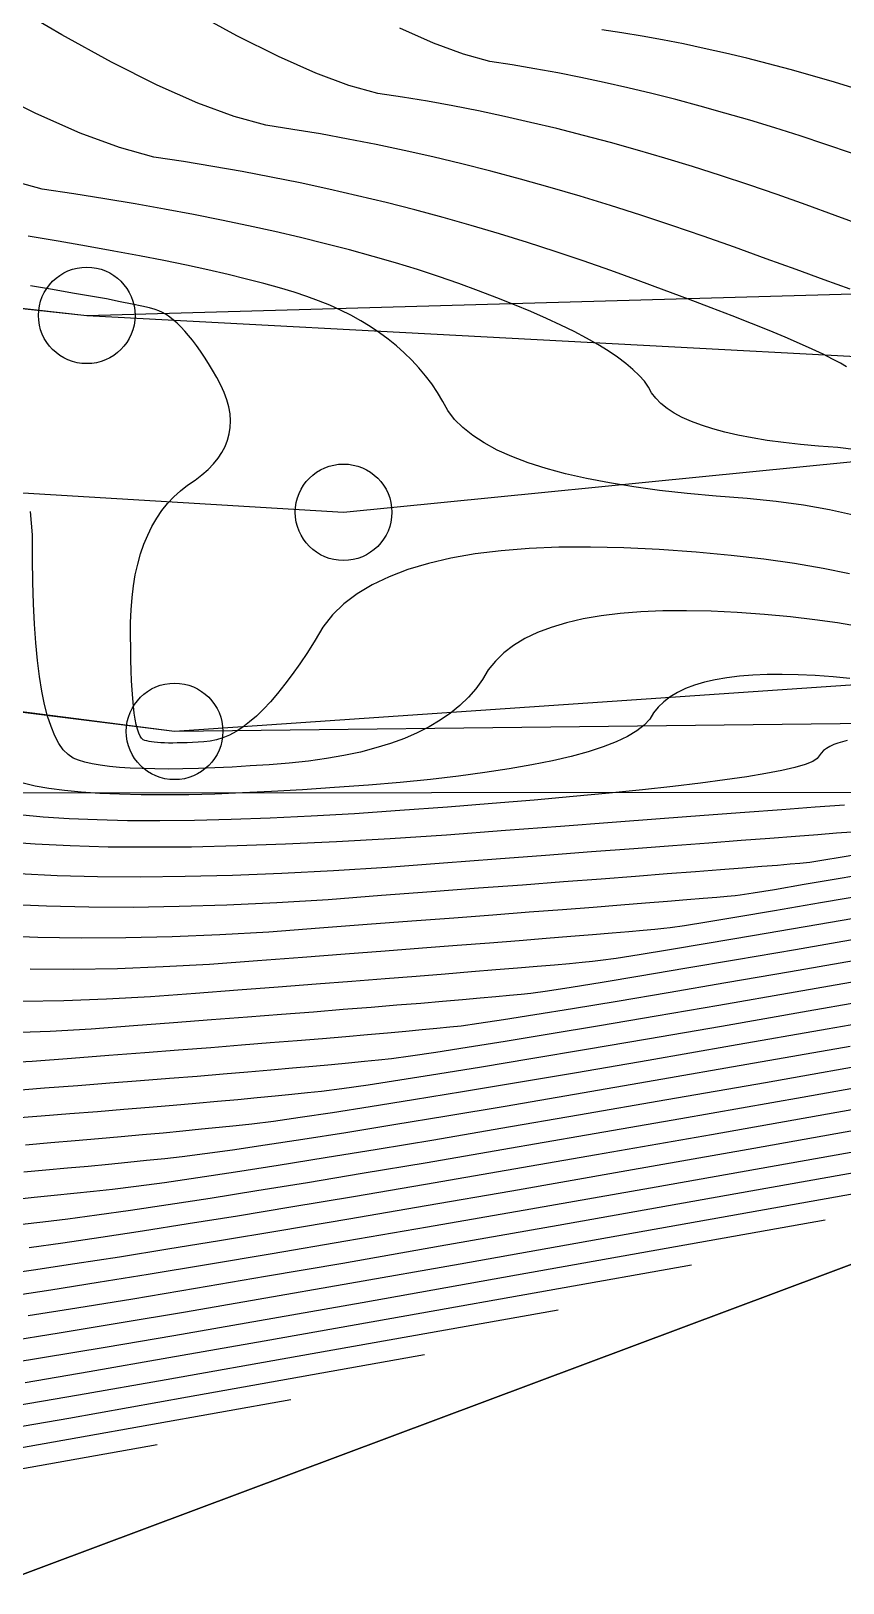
# Model space of a CAD drawing. Extents: x 83 to 1412852, y -76 to 4931706.
# Drawn here: x 1412670.85 to 1412679.26, y 4931539.12 to 4931555.2 of the extents above; entities that cross this region are included whole.
import ezdxf

# ---------------------------------------------------------------- set-up
doc = ezdxf.new("R2010")
doc.units = 0
doc.header["$MEASUREMENT"] = 0
doc.header["$PDMODE"] = 33
doc.header["$PDSIZE"] = 1
doc.layers.get('0').update_dxf_attribs({"color": 1, "linetype": 'CONTINUOUS'})
for name, color, linetype in [('Ground topo-Rev01', 1, 'CONTINUOUS'), ('New scratch layer', 1, 'CONTINUOUS'), ('nz-property-titles(LINZ DOWNLOAD)', 1, 'CONTINUOUS')]:
    doc.layers.add(name, color=color, linetype=linetype)

msp = doc.modelspace()

# ---------------------------------------------------------------- linework, layer by layer
for points in [[(1412625.83, 4931580.38), (1412628.75, 4931581.8), (1412632.64, 4931582.21), (1412634.8, 4931580.2), (1412637.58, 4931576.34), (1412641.3, 4931568.83), (1412646.46, 4931561.43), (1412653.58, 4931556.32), (1412661.21, 4931552.91), (1412664.41, 4931553.01), (1412671.43, 4931552.25), (1412680.76, 4931551.75), (1412690.96, 4931557.29), (1412699.75, 4931563.42), (1412708.32, 4931567.05)], [(1412646.87, 4931551.86), (1412664.06, 4931547.3), (1412680.47, 4931547.31), (1412698.54, 4931552.49), (1412706.91, 4931556.07), (1412714.69, 4931563.43)], [(1412711.73, 4931562.82), (1412700.57, 4931556.35), (1412691.34, 4931552.07), (1412681.93, 4931548.05), (1412672.34, 4931547.94), (1412661.77, 4931549.26), (1412658.05, 4931550.37), (1412653.65, 4931552.02), (1412647.75, 4931555.08)], [(1412679.335, 4931552.521), (1412679.066, 4931552.619), (1412678.777, 4931552.724), (1412678.468, 4931552.836), (1412678.139, 4931552.956), (1412677.813, 4931553.072), (1412677.49, 4931553.182), (1412677.17, 4931553.288), (1412676.853, 4931553.389), (1412676.54, 4931553.485), (1412676.229, 4931553.576), (1412675.921, 4931553.662), (1412675.616, 4931553.743), (1412675.314, 4931553.82), (1412675.015, 4931553.892), (1412674.719, 4931553.958), (1412674.427, 4931554.02), (1412674.137, 4931554.077), (1412673.85, 4931554.13), (1412673.566, 4931554.177), (1412673.286, 4931554.22), (1412672.957, 4931554.31), (1412672.582, 4931554.449), (1412672.159, 4931554.637), (1412671.688, 4931554.872), (1412671.171, 4931555.156), (1412670.606, 4931555.487)], [(1412679.464, 4931553.183), (1412679.18, 4931553.286), (1412678.88, 4931553.396), (1412678.582, 4931553.501), (1412678.287, 4931553.602), (1412677.994, 4931553.698), (1412677.705, 4931553.791), (1412677.418, 4931553.878), (1412677.134, 4931553.962), (1412676.853, 4931554.04), (1412676.574, 4931554.115), (1412676.298, 4931554.185), (1412676.025, 4931554.25), (1412675.755, 4931554.311), (1412675.487, 4931554.368), (1412675.222, 4931554.42), (1412674.96, 4931554.468), (1412674.701, 4931554.511), (1412674.445, 4931554.55), (1412674.145, 4931554.633), (1412673.801, 4931554.76), (1412673.415, 4931554.931), (1412672.985, 4931555.146), (1412672.512, 4931555.405)], [(1412679.35, 4931553.93), (1412679.083, 4931554.022), (1412678.819, 4931554.109), (1412678.556, 4931554.192), (1412678.296, 4931554.272), (1412678.039, 4931554.347), (1412677.784, 4931554.419), (1412677.532, 4931554.486), (1412677.282, 4931554.549), (1412677.035, 4931554.609), (1412676.79, 4931554.664), (1412676.548, 4931554.715), (1412676.308, 4931554.762), (1412676.071, 4931554.806), (1412675.836, 4931554.845), (1412675.604, 4931554.88), (1412675.332, 4931554.955), (1412675.021, 4931555.07), (1412674.671, 4931555.225)], [(1412679.408, 4931554.594), (1412679.175, 4931554.665), (1412678.945, 4931554.733), (1412678.716, 4931554.797), (1412678.49, 4931554.857), (1412678.266, 4931554.914), (1412678.045, 4931554.967), (1412677.826, 4931555.017), (1412677.609, 4931555.063), (1412677.394, 4931555.105), (1412677.181, 4931555.144), (1412676.971, 4931555.179), (1412676.763, 4931555.21)], [(1412679.3, 4931551.716), (1412679.236, 4931551.754), (1412679.155, 4931551.798), (1412679.057, 4931551.847), (1412678.942, 4931551.9), (1412678.811, 4931551.959), (1412678.662, 4931552.023), (1412678.496, 4931552.092), (1412678.313, 4931552.166), (1412678.113, 4931552.245), (1412677.896, 4931552.329), (1412677.662, 4931552.418), (1412677.41, 4931552.512), (1412677.142, 4931552.611), (1412676.857, 4931552.715), (1412676.571, 4931552.816), (1412676.283, 4931552.913), (1412675.994, 4931553.006), (1412675.704, 4931553.096), (1412675.413, 4931553.182), (1412675.12, 4931553.264), (1412674.827, 4931553.343), (1412674.532, 4931553.418), (1412674.235, 4931553.49), (1412673.938, 4931553.558), (1412673.639, 4931553.622), (1412673.339, 4931553.683), (1412673.038, 4931553.74), (1412672.735, 4931553.793), (1412672.431, 4931553.843), (1412672.126, 4931553.889), (1412671.77, 4931553.988), (1412671.362, 4931554.139), (1412670.903, 4931554.342), (1412670.392, 4931554.598)], [(1412679.398, 4931550.856), (1412679.209, 4931550.881), (1412679.01, 4931550.895), (1412678.823, 4931550.912), (1412678.645, 4931550.932), (1412678.478, 4931550.955), (1412678.321, 4931550.981), (1412678.174, 4931551.009), (1412678.038, 4931551.04), (1412677.913, 4931551.074), (1412677.797, 4931551.111), (1412677.692, 4931551.151), (1412677.598, 4931551.193), (1412677.514, 4931551.238), (1412677.44, 4931551.286), (1412677.376, 4931551.337), (1412677.323, 4931551.391), (1412677.28, 4931551.447), (1412677.248, 4931551.507), (1412677.205, 4931551.567), (1412677.151, 4931551.628), (1412677.087, 4931551.69), (1412677.012, 4931551.753), (1412676.927, 4931551.817), (1412676.831, 4931551.882), (1412676.724, 4931551.947), (1412676.606, 4931552.014), (1412676.478, 4931552.082), (1412676.34, 4931552.15), (1412676.19, 4931552.219), (1412676.03, 4931552.29), (1412675.86, 4931552.361), (1412675.678, 4931552.433), (1412675.487, 4931552.506), (1412675.284, 4931552.58), (1412675.074, 4931552.653), (1412674.855, 4931552.724), (1412674.629, 4931552.793), (1412674.395, 4931552.861), (1412674.153, 4931552.928), (1412673.903, 4931552.993), (1412673.645, 4931553.056), (1412673.379, 4931553.118), (1412673.105, 4931553.178), (1412672.824, 4931553.237), (1412672.534, 4931553.295), (1412672.237, 4931553.351), (1412671.931, 4931553.405), (1412671.618, 4931553.458), (1412671.297, 4931553.509), (1412670.967, 4931553.559), (1412670.583, 4931553.666)], [(1412679.37, 4931550.181), (1412679.121, 4931550.237), (1412678.854, 4931550.284), (1412678.57, 4931550.323), (1412678.269, 4931550.354), (1412677.95, 4931550.377), (1412677.648, 4931550.405), (1412677.363, 4931550.437), (1412677.095, 4931550.473), (1412676.843, 4931550.514), (1412676.607, 4931550.56), (1412676.389, 4931550.61), (1412676.187, 4931550.665), (1412676.002, 4931550.724), (1412675.833, 4931550.787), (1412675.681, 4931550.855), (1412675.546, 4931550.928), (1412675.427, 4931551.005), (1412675.325, 4931551.087), (1412675.24, 4931551.173), (1412675.171, 4931551.264), (1412675.119, 4931551.359), (1412675.063, 4931551.451), (1412675.003, 4931551.54), (1412674.938, 4931551.625), (1412674.869, 4931551.708), (1412674.796, 4931551.787), (1412674.719, 4931551.863), (1412674.637, 4931551.936), (1412674.551, 4931552.005), (1412674.461, 4931552.071), (1412674.366, 4931552.134), (1412674.268, 4931552.194), (1412674.165, 4931552.251), (1412674.058, 4931552.304), (1412673.946, 4931552.355), (1412673.831, 4931552.402), (1412673.711, 4931552.445), (1412673.577, 4931552.49), (1412673.428, 4931552.535), (1412673.264, 4931552.581), (1412673.086, 4931552.627), (1412672.893, 4931552.674), (1412672.685, 4931552.721), (1412672.463, 4931552.769), (1412672.227, 4931552.818), (1412671.976, 4931552.867), (1412671.71, 4931552.917), (1412671.429, 4931552.967), (1412671.134, 4931553.019), (1412670.825, 4931553.07)], [(1412679.331, 4931549.572), (1412679.057, 4931549.628), (1412678.761, 4931549.679), (1412678.443, 4931549.724), (1412678.103, 4931549.764), (1412677.741, 4931549.797), (1412677.357, 4931549.825), (1412676.992, 4931549.843), (1412676.646, 4931549.85), (1412676.32, 4931549.847), (1412676.012, 4931549.834), (1412675.723, 4931549.811), (1412675.453, 4931549.778), (1412675.202, 4931549.735), (1412674.969, 4931549.681), (1412674.756, 4931549.617), (1412674.562, 4931549.543), (1412674.387, 4931549.459), (1412674.23, 4931549.365), (1412674.093, 4931549.26), (1412673.975, 4931549.146), (1412673.875, 4931549.021), (1412673.795, 4931548.886), (1412673.715, 4931548.759), (1412673.637, 4931548.641), (1412673.559, 4931548.53), (1412673.483, 4931548.428), (1412673.407, 4931548.333), (1412673.333, 4931548.247), (1412673.259, 4931548.169), (1412673.187, 4931548.099), (1412673.116, 4931548.038), (1412673.045, 4931547.984), (1412672.976, 4931547.938), (1412672.908, 4931547.901), (1412672.84, 4931547.872), (1412672.774, 4931547.851), (1412672.709, 4931547.838), (1412672.644, 4931547.833), (1412672.583, 4931547.829), (1412672.525, 4931547.825), (1412672.469, 4931547.823), (1412672.416, 4931547.821), (1412672.367, 4931547.82), (1412672.32, 4931547.819), (1412672.276, 4931547.819), (1412672.235, 4931547.82), (1412672.197, 4931547.822), (1412672.162, 4931547.824), (1412672.13, 4931547.827), (1412672.101, 4931547.831), (1412672.075, 4931547.836), (1412672.052, 4931547.841), (1412672.031, 4931547.847), (1412672.014, 4931547.854), (1412671.997, 4931547.869), (1412671.982, 4931547.892), (1412671.968, 4931547.923), (1412671.955, 4931547.962), (1412671.943, 4931548.01), (1412671.932, 4931548.065), (1412671.922, 4931548.129), (1412671.914, 4931548.201), (1412671.906, 4931548.281), (1412671.9, 4931548.369), (1412671.894, 4931548.465), (1412671.89, 4931548.569), (1412671.887, 4931548.682), (1412671.885, 4931548.803), (1412671.884, 4931548.931), (1412671.884, 4931549.068), (1412671.889, 4931549.2), (1412671.899, 4931549.326), (1412671.914, 4931549.447), (1412671.933, 4931549.563), (1412671.958, 4931549.674), (1412671.988, 4931549.779), (1412672.022, 4931549.879), (1412672.061, 4931549.974), (1412672.105, 4931550.064), (1412672.155, 4931550.148), (1412672.208, 4931550.227), (1412672.267, 4931550.301), (1412672.331, 4931550.369), (1412672.4, 4931550.432), (1412672.473, 4931550.49), (1412672.552, 4931550.543), (1412672.623, 4931550.597), (1412672.686, 4931550.653), (1412672.742, 4931550.711), (1412672.79, 4931550.77), (1412672.83, 4931550.831), (1412672.863, 4931550.893), (1412672.888, 4931550.957), (1412672.906, 4931551.023), (1412672.916, 4931551.09), (1412672.919, 4931551.159), (1412672.914, 4931551.23), (1412672.902, 4931551.302), (1412672.881, 4931551.375), (1412672.854, 4931551.451), (1412672.818, 4931551.528), (1412672.776, 4931551.606), (1412672.733, 4931551.681), (1412672.691, 4931551.751), (1412672.649, 4931551.817), (1412672.608, 4931551.88), (1412672.567, 4931551.938), (1412672.526, 4931551.992), (1412672.485, 4931552.042), (1412672.445, 4931552.088), (1412672.406, 4931552.13), (1412672.366, 4931552.168), (1412672.327, 4931552.202), (1412672.289, 4931552.232), (1412672.251, 4931552.258), (1412672.213, 4931552.279), (1412672.175, 4931552.297), (1412672.138, 4931552.311), (1412672.079, 4931552.327), (1412672, 4931552.346), (1412671.899, 4931552.368), (1412671.776, 4931552.392), (1412671.633, 4931552.42), (1412671.468, 4931552.449), (1412671.282, 4931552.482), (1412671.074, 4931552.518), (1412670.846, 4931552.556)], [(1412679.424, 4931549.026), (1412679.205, 4931549.064), (1412678.969, 4931549.097), (1412678.718, 4931549.126), (1412678.45, 4931549.151), (1412678.166, 4931549.172), (1412677.896, 4931549.185), (1412677.64, 4931549.19), (1412677.398, 4931549.188), (1412677.17, 4931549.179), (1412676.956, 4931549.162), (1412676.756, 4931549.137), (1412676.57, 4931549.105), (1412676.398, 4931549.065), (1412676.24, 4931549.018), (1412676.097, 4931548.963), (1412675.967, 4931548.901), (1412675.851, 4931548.831), (1412675.749, 4931548.754), (1412675.662, 4931548.669), (1412675.588, 4931548.577), (1412675.529, 4931548.477), (1412675.46, 4931548.382), (1412675.382, 4931548.293), (1412675.294, 4931548.209), (1412675.198, 4931548.13), (1412675.092, 4931548.056), (1412674.977, 4931547.988), (1412674.853, 4931547.925), (1412674.72, 4931547.867), (1412674.577, 4931547.815), (1412674.425, 4931547.768), (1412674.264, 4931547.726), (1412674.094, 4931547.689), (1412673.914, 4931547.658), (1412673.726, 4931547.631), (1412673.528, 4931547.611), (1412673.321, 4931547.595), (1412673.123, 4931547.582), (1412672.935, 4931547.571), (1412672.756, 4931547.562), (1412672.586, 4931547.556), (1412672.426, 4931547.552), (1412672.276, 4931547.55), (1412672.135, 4931547.551), (1412672.003, 4931547.554), (1412671.881, 4931547.56), (1412671.768, 4931547.567), (1412671.664, 4931547.577), (1412671.57, 4931547.59), (1412671.486, 4931547.605), (1412671.411, 4931547.622), (1412671.345, 4931547.641), (1412671.289, 4931547.663), (1412671.236, 4931547.699), (1412671.187, 4931547.75), (1412671.141, 4931547.815), (1412671.099, 4931547.895), (1412671.06, 4931547.989), (1412671.025, 4931548.097), (1412670.994, 4931548.22), (1412670.966, 4931548.357), (1412670.941, 4931548.509), (1412670.92, 4931548.675), (1412670.903, 4931548.856), (1412670.889, 4931549.051), (1412670.879, 4931549.261), (1412670.872, 4931549.485), (1412670.869, 4931549.724), (1412670.869, 4931549.977), (1412670.846, 4931550.218)], [(1412679.332, 4931548.489), (1412679.159, 4931548.505), (1412678.974, 4931548.519), (1412678.799, 4931548.527), (1412678.633, 4931548.531), (1412678.476, 4931548.529), (1412678.328, 4931548.523), (1412678.189, 4931548.512), (1412678.059, 4931548.496), (1412677.938, 4931548.475), (1412677.827, 4931548.449), (1412677.724, 4931548.419), (1412677.631, 4931548.383), (1412677.547, 4931548.343), (1412677.472, 4931548.297), (1412677.406, 4931548.247), (1412677.349, 4931548.192), (1412677.301, 4931548.132), (1412677.262, 4931548.067), (1412677.204, 4931548.005), (1412677.127, 4931547.945), (1412677.03, 4931547.887), (1412676.913, 4931547.832), (1412676.777, 4931547.779), (1412676.622, 4931547.729), (1412676.447, 4931547.681), (1412676.252, 4931547.635), (1412676.038, 4931547.592), (1412675.805, 4931547.551), (1412675.552, 4931547.513), (1412675.28, 4931547.477), (1412674.989, 4931547.443), (1412674.677, 4931547.412), (1412674.347, 4931547.383), (1412673.997, 4931547.357), (1412673.663, 4931547.335), (1412673.345, 4931547.316), (1412673.042, 4931547.302), (1412672.756, 4931547.291), (1412672.486, 4931547.284), (1412672.231, 4931547.282), (1412671.993, 4931547.283), (1412671.77, 4931547.288), (1412671.564, 4931547.297), (1412671.373, 4931547.31), (1412671.198, 4931547.327), (1412671.039, 4931547.348), (1412670.897, 4931547.373), (1412670.77, 4931547.402)], [(1412679.307, 4931547.845), (1412679.256, 4931547.833), (1412679.209, 4931547.819), (1412679.166, 4931547.803), (1412679.127, 4931547.784), (1412679.092, 4931547.764), (1412679.062, 4931547.741), (1412679.036, 4931547.715), (1412679.014, 4931547.688), (1412678.996, 4931547.658), (1412678.949, 4931547.628), (1412678.872, 4931547.597), (1412678.765, 4931547.566), (1412678.628, 4931547.534), (1412678.462, 4931547.502), (1412678.266, 4931547.47), (1412678.04, 4931547.437), (1412677.785, 4931547.403), (1412677.5, 4931547.369), (1412677.185, 4931547.335), (1412676.841, 4931547.3), (1412676.467, 4931547.265), (1412676.063, 4931547.229), (1412675.629, 4931547.193), (1412675.166, 4931547.156), (1412674.673, 4931547.119), (1412674.203, 4931547.087), (1412673.755, 4931547.061), (1412673.329, 4931547.041), (1412672.926, 4931547.026), (1412672.545, 4931547.017), (1412672.187, 4931547.013), (1412671.851, 4931547.015), (1412671.538, 4931547.022), (1412671.247, 4931547.035), (1412670.978, 4931547.053), (1412670.732, 4931547.077)], [(1412679.279, 4931547.177), (1412678.973, 4931547.154), (1412678.629, 4931547.128), (1412678.246, 4931547.099), (1412677.826, 4931547.068), (1412677.368, 4931547.033), (1412676.872, 4931546.996), (1412676.338, 4931546.955), (1412675.766, 4931546.912), (1412675.156, 4931546.866), (1412674.573, 4931546.828), (1412674.018, 4931546.796), (1412673.49, 4931546.771), (1412672.989, 4931546.753), (1412672.516, 4931546.742), (1412672.07, 4931546.739), (1412671.651, 4931546.742), (1412671.26, 4931546.753), (1412670.896, 4931546.77), (1412670.559, 4931546.795)], [(1412679.354, 4931546.897), (1412679.195, 4931546.884), (1412679, 4931546.869), (1412678.771, 4931546.852), (1412678.506, 4931546.831), (1412678.206, 4931546.808), (1412677.872, 4931546.783), (1412677.501, 4931546.755), (1412677.096, 4931546.724), (1412676.656, 4931546.691), (1412676.18, 4931546.655), (1412675.67, 4931546.616), (1412675.124, 4931546.575), (1412674.543, 4931546.531), (1412673.985, 4931546.496), (1412673.45, 4931546.467), (1412672.939, 4931546.447), (1412672.45, 4931546.435), (1412671.985, 4931546.43), (1412671.542, 4931546.434), (1412671.123, 4931546.445), (1412670.727, 4931546.464)], [(1412679.558, 4931546.689), (1412679.255, 4931546.637), (1412679.042, 4931546.601), (1412678.918, 4931546.582), (1412678.883, 4931546.578), (1412678.815, 4931546.572), (1412678.716, 4931546.563), (1412678.584, 4931546.552), (1412678.42, 4931546.539), (1412678.223, 4931546.524), (1412677.995, 4931546.506), (1412677.734, 4931546.485), (1412677.44, 4931546.463), (1412677.114, 4931546.438), (1412676.756, 4931546.41), (1412676.366, 4931546.381), (1412675.943, 4931546.348), (1412675.488, 4931546.314), (1412675.001, 4931546.277), (1412674.482, 4931546.238), (1412673.93, 4931546.196), (1412673.397, 4931546.163), (1412672.882, 4931546.139), (1412672.387, 4931546.124), (1412671.911, 4931546.117), (1412671.453, 4931546.118), (1412671.014, 4931546.129), (1412670.594, 4931546.148)], [(1412679.73, 4931546.502), (1412679.252, 4931546.419), (1412678.86, 4931546.352), (1412678.553, 4931546.3), (1412678.332, 4931546.264), (1412678.196, 4931546.243), (1412678.144, 4931546.237), (1412678.064, 4931546.23), (1412677.954, 4931546.22), (1412677.814, 4931546.208), (1412677.645, 4931546.194), (1412677.446, 4931546.178), (1412677.218, 4931546.16), (1412676.961, 4931546.139), (1412676.674, 4931546.117), (1412676.357, 4931546.092), (1412676.011, 4931546.066), (1412675.636, 4931546.037), (1412675.231, 4931546.006), (1412674.797, 4931545.973), (1412674.333, 4931545.938), (1412673.839, 4931545.901), (1412673.317, 4931545.861), (1412672.808, 4931545.831), (1412672.315, 4931545.811), (1412671.836, 4931545.8), (1412671.371, 4931545.798), (1412670.922, 4931545.806), (1412670.486, 4931545.823)], [(1412679.582, 4931546.258), (1412679.028, 4931546.162), (1412678.554, 4931546.081), (1412678.162, 4931546.014), (1412677.852, 4931545.963), (1412677.622, 4931545.926), (1412677.473, 4931545.904), (1412677.406, 4931545.897), (1412677.312, 4931545.887), (1412677.191, 4931545.877), (1412677.044, 4931545.864), (1412676.87, 4931545.849), (1412676.669, 4931545.832), (1412676.442, 4931545.814), (1412676.188, 4931545.794), (1412675.908, 4931545.771), (1412675.6, 4931545.747), (1412675.266, 4931545.721), (1412674.906, 4931545.693), (1412674.519, 4931545.664), (1412674.105, 4931545.632), (1412673.664, 4931545.599), (1412673.197, 4931545.563), (1412672.703, 4931545.526), (1412672.221, 4931545.499), (1412671.75, 4931545.481), (1412671.291, 4931545.474), (1412670.843, 4931545.476)], [(1412688.763, 4931546.134), (1412683.831, 4931545.254), (1412681.383, 4931544.818), (1412679.776, 4931544.533), (1412678.46, 4931544.3), (1412677.437, 4931544.121), (1412676.523, 4931543.963), (1412675.718, 4931543.824), (1412675.023, 4931543.706), (1412674.437, 4931543.609), (1412673.9, 4931543.521), (1412673.411, 4931543.442), (1412672.971, 4931543.373), (1412672.58, 4931543.314), (1412672.237, 4931543.264), (1412671.943, 4931543.224), (1412671.697, 4931543.193), (1412671.5, 4931543.172), (1412671.298, 4931543.151), (1412671.093, 4931543.13), (1412670.884, 4931543.109), (1412670.671, 4931543.088)], [(1412679.495, 4931546.023), (1412678.872, 4931545.916), (1412678.326, 4931545.822), (1412677.857, 4931545.742), (1412677.465, 4931545.677), (1412677.15, 4931545.625), (1412676.912, 4931545.588), (1412676.751, 4931545.565), (1412676.668, 4931545.556), (1412676.56, 4931545.545), (1412676.429, 4931545.533), (1412676.274, 4931545.519), (1412676.095, 4931545.504), (1412675.892, 4931545.487), (1412675.666, 4931545.468), (1412675.416, 4931545.448), (1412675.141, 4931545.426), (1412674.843, 4931545.402), (1412674.522, 4931545.377), (1412674.176, 4931545.35), (1412673.806, 4931545.321), (1412673.413, 4931545.291), (1412672.996, 4931545.26), (1412672.555, 4931545.226), (1412672.09, 4931545.191), (1412671.636, 4931545.165), (1412671.193, 4931545.149), (1412670.761, 4931545.142)], [(1412679.456, 4931545.797), (1412678.772, 4931545.678), (1412678.161, 4931545.573), (1412677.624, 4931545.482), (1412677.159, 4931545.404), (1412676.767, 4931545.339), (1412676.448, 4931545.288), (1412676.202, 4931545.25), (1412676.029, 4931545.226), (1412675.929, 4931545.215), (1412675.809, 4931545.203), (1412675.667, 4931545.19), (1412675.504, 4931545.175), (1412675.32, 4931545.159), (1412675.115, 4931545.141), (1412674.89, 4931545.122), (1412674.643, 4931545.102), (1412674.375, 4931545.08), (1412674.086, 4931545.057), (1412673.777, 4931545.032), (1412673.446, 4931545.006), (1412673.094, 4931544.979), (1412672.721, 4931544.95), (1412672.328, 4931544.92), (1412671.913, 4931544.889), (1412671.477, 4931544.856), (1412671.052, 4931544.832), (1412670.636, 4931544.816)], [(1412687.379, 4931545.668), (1412682.695, 4931544.832), (1412680.369, 4931544.418), (1412678.839, 4931544.147), (1412677.584, 4931543.926), (1412676.606, 4931543.755), (1412675.73, 4931543.603), (1412674.956, 4931543.471), (1412674.284, 4931543.358), (1412673.715, 4931543.264), (1412673.19, 4931543.179), (1412672.709, 4931543.102), (1412672.274, 4931543.035), (1412671.882, 4931542.977), (1412671.535, 4931542.927), (1412671.233, 4931542.886), (1412670.975, 4931542.854), (1412670.761, 4931542.831)], [(1412679.53, 4931545.59), (1412678.717, 4931545.449), (1412678.05, 4931545.334), (1412677.451, 4931545.231), (1412676.922, 4931545.142), (1412676.461, 4931545.065), (1412676.069, 4931545.002), (1412675.746, 4931544.951), (1412675.492, 4931544.913), (1412675.307, 4931544.887), (1412675.191, 4931544.875), (1412675.057, 4931544.861), (1412674.905, 4931544.847), (1412674.734, 4931544.831), (1412674.545, 4931544.814), (1412674.338, 4931544.795), (1412674.113, 4931544.776), (1412673.87, 4931544.756), (1412673.609, 4931544.734), (1412673.329, 4931544.712), (1412673.032, 4931544.688), (1412672.716, 4931544.663), (1412672.382, 4931544.637), (1412672.03, 4931544.609), (1412671.659, 4931544.581), (1412671.271, 4931544.552), (1412670.864, 4931544.521), (1412670.467, 4931544.498)], [(1412679.695, 4931545.399), (1412678.767, 4931545.237), (1412677.978, 4931545.1), (1412677.327, 4931544.989), (1412676.741, 4931544.889), (1412676.22, 4931544.802), (1412675.763, 4931544.727), (1412675.371, 4931544.664), (1412675.044, 4931544.613), (1412674.782, 4931544.575), (1412674.585, 4931544.549), (1412674.453, 4931544.534), (1412674.305, 4931544.519), (1412674.142, 4931544.503), (1412673.964, 4931544.486), (1412673.77, 4931544.469), (1412673.561, 4931544.45), (1412673.337, 4931544.43), (1412673.097, 4931544.41), (1412672.843, 4931544.389), (1412672.572, 4931544.366), (1412672.287, 4931544.343), (1412671.986, 4931544.319), (1412671.669, 4931544.294), (1412671.338, 4931544.269), (1412670.991, 4931544.242), (1412670.628, 4931544.214)], [(1412679.929, 4931545.22), (1412678.902, 4931545.04), (1412678.005, 4931544.884), (1412677.239, 4931544.752), (1412676.605, 4931544.644), (1412676.031, 4931544.547), (1412675.517, 4931544.462), (1412675.065, 4931544.389), (1412674.673, 4931544.327), (1412674.343, 4931544.276), (1412674.072, 4931544.237), (1412673.863, 4931544.21), (1412673.715, 4931544.194), (1412673.554, 4931544.177), (1412673.38, 4931544.16), (1412673.194, 4931544.142), (1412672.995, 4931544.123), (1412672.784, 4931544.104), (1412672.561, 4931544.084), (1412672.325, 4931544.064), (1412672.076, 4931544.043), (1412671.815, 4931544.021), (1412671.542, 4931543.999), (1412671.256, 4931543.976), (1412670.957, 4931543.952), (1412670.646, 4931543.928)], [(1412685.996, 4931545.203), (1412681.56, 4931544.411), (1412679.355, 4931544.019), (1412677.902, 4931543.761), (1412676.709, 4931543.552), (1412675.775, 4931543.389), (1412674.937, 4931543.244), (1412674.193, 4931543.118), (1412673.545, 4931543.009), (1412672.992, 4931542.919), (1412672.48, 4931542.837), (1412672.007, 4931542.762), (1412671.576, 4931542.697), (1412671.184, 4931542.639), (1412670.833, 4931542.59)], [(1412680.211, 4931545.049), (1412679.098, 4931544.854), (1412678.109, 4931544.681), (1412677.243, 4931544.531), (1412676.501, 4931544.403), (1412675.882, 4931544.299), (1412675.32, 4931544.205), (1412674.815, 4931544.122), (1412674.367, 4931544.05), (1412673.976, 4931543.989), (1412673.641, 4931543.939), (1412673.363, 4931543.899), (1412673.141, 4931543.871), (1412672.976, 4931543.853), (1412672.802, 4931543.835), (1412672.618, 4931543.817), (1412672.424, 4931543.798), (1412672.22, 4931543.778), (1412672.007, 4931543.759), (1412671.785, 4931543.739), (1412671.552, 4931543.718), (1412671.31, 4931543.697), (1412671.058, 4931543.676), (1412670.797, 4931543.654)], [(1412684.612, 4931544.737), (1412680.424, 4931543.99), (1412678.34, 4931543.619), (1412676.965, 4931543.376), (1412675.833, 4931543.177), (1412674.944, 4931543.023), (1412674.144, 4931542.885), (1412673.431, 4931542.765), (1412672.806, 4931542.661), (1412672.27, 4931542.574), (1412671.769, 4931542.494), (1412671.305, 4931542.423), (1412670.878, 4931542.358), (1412670.487, 4931542.301)], [(1412679.336, 4931544.675), (1412678.267, 4931544.487), (1412677.316, 4931544.322), (1412676.48, 4931544.177), (1412675.762, 4931544.055), (1412675.16, 4931543.954), (1412674.61, 4931543.863), (1412674.113, 4931543.782), (1412673.669, 4931543.712), (1412673.278, 4931543.652), (1412672.939, 4931543.602), (1412672.653, 4931543.562), (1412672.419, 4931543.532), (1412672.238, 4931543.513), (1412672.05, 4931543.493), (1412671.855, 4931543.473), (1412671.654, 4931543.453), (1412671.446, 4931543.433), (1412671.23, 4931543.413), (1412671.008, 4931543.393), (1412670.779, 4931543.372)], [(1412683.228, 4931544.272), (1412679.288, 4931543.568), (1412677.326, 4931543.219), (1412676.028, 4931542.99), (1412674.958, 4931542.803), (1412674.114, 4931542.657), (1412673.351, 4931542.526), (1412672.669, 4931542.412), (1412672.067, 4931542.312), (1412671.547, 4931542.229), (1412671.059, 4931542.152), (1412670.603, 4931542.083)], [(1412681.845, 4931543.806), (1412678.152, 4931543.147), (1412676.311, 4931542.82), (1412675.091, 4931542.605), (1412674.082, 4931542.428), (1412673.283, 4931542.291), (1412672.558, 4931542.167), (1412671.906, 4931542.058), (1412671.329, 4931541.964), (1412670.825, 4931541.884)], [(1412680.461, 4931543.341), (1412677.017, 4931542.726), (1412675.297, 4931542.42), (1412674.155, 4931542.219), (1412673.206, 4931542.054), (1412672.452, 4931541.924), (1412671.765, 4931541.808), (1412671.144, 4931541.705), (1412670.59, 4931541.616)], [(1412679.078, 4931542.875), (1412675.881, 4931542.305), (1412674.283, 4931542.021), (1412673.218, 4931541.833), (1412672.331, 4931541.679), (1412671.621, 4931541.558), (1412670.972, 4931541.449), (1412670.382, 4931541.352)], [(1412677.694, 4931542.41), (1412674.745, 4931541.883), (1412673.268, 4931541.621), (1412672.281, 4931541.448), (1412671.455, 4931541.305), (1412670.791, 4931541.192)], [(1412676.311, 4931541.944), (1412673.609, 4931541.462), (1412672.254, 4931541.222), (1412671.344, 4931541.062), (1412670.579, 4931540.93)], [(1412674.927, 4931541.479), (1412672.474, 4931541.041), (1412671.243, 4931540.822), (1412670.416, 4931540.678)], [(1412673.544, 4931541.013), (1412671.338, 4931540.619), (1412670.231, 4931540.423)], [(1412672.16, 4931540.548), (1412670.202, 4931540.198)]]:
    msp.add_lwpolyline(points)
at = {"color": 2, "true_color": 0xf1eb1f}
msp.add_lwpolyline([(1412645.09, 4931558.53), (1412661.49, 4931550.97), (1412674.09, 4931550.21), (1412683.54, 4931551.15), (1412691.99, 4931555.2), (1412700.83, 4931560.13), (1412709.01, 4931564.18)], dxfattribs=at)
at = {"layer": 'Ground topo-Rev01', "color": 7}
for p in [(1412671.43, 4931552.25, 66.49), (1412674.09, 4931550.21, 66.35), (1412672.34, 4931547.94, 66.31)]:
    msp.add_point(p, dxfattribs=at)
at = {"layer": 'New scratch layer', "color": 7, "linetype": 'Continuous', "flags": 128}
msp.add_lwpolyline([(1412661.451, 4931553.371), (1412671.43, 4931552.25), (1412680.831, 4931552.515), (1412684.89, 4931554.52), (1412690.96, 4931557.29), (1412699.75, 4931563.42), (1412708.342, 4931567.097), (1412711.064, 4931570.114), (1412720.16, 4931568.96), (1412714.68, 4931563.43), (1412711.663, 4931562.935), (1412700.614, 4931556.309), (1412691.34, 4931552.07), (1412682.865, 4931548.659), (1412672.34, 4931547.94), (1412661.689, 4931549.31), (1412661.451, 4931553.371)], close=True, dxfattribs=at)
at = {"layer": 'nz-property-titles(LINZ DOWNLOAD)', "color": 7, "linetype": 'Continuous', "flags": 128}
for points in [[(1412682.698, 4931640.466), (1412710.054, 4931647.15), (1412737.411, 4931653.834), (1412764.203, 4931660.383), (1412779.006, 4931654.39), (1412775.741, 4931621.476), (1412777.168, 4931607.161), (1412789.245, 4931608.4), (1412777.36, 4931579.102), (1412649.678, 4931531.313), (1412643.411, 4931543.701), (1412638.895, 4931552.662), (1412621.576, 4931587.766), (1412660.662, 4931597.302), (1412699.748, 4931606.839), (1412682.698, 4931640.466)], [(1412665.043, 4931501.039), (1412649.678, 4931531.313), (1412777.36, 4931579.102), (1412789.245, 4931608.4), (1412803.807, 4931644.35), (1412822.41, 4931636.814), (1412795.972, 4931571.554), (1412819.282, 4931562.111), (1412842.594, 4931552.667), (1412850.439, 4931549.488), (1412851.728, 4931506.659), (1412665.043, 4931501.039)]]:
    msp.add_lwpolyline(points, close=True, dxfattribs=at)

doc.saveas('drawing.dxf')
